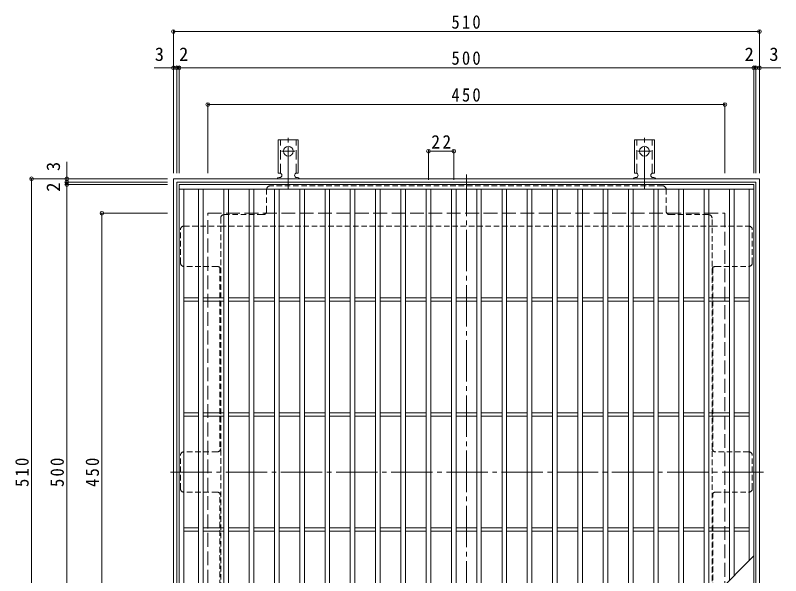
# Model space of a CAD drawing. Units: millimetres at full size, sheet at 1:4. Extents: x -744 to 1008, y -779 to 706.
# Drawn here: x -744 to -78, y 219 to 706 of the extents above; entities that cross this region are included whole.
import ezdxf
from ezdxf.enums import TextEntityAlignment as Align

# ---------------------------------------------------------------- set-up
doc = ezdxf.new("R2010")
doc.units = ezdxf.units.MM
doc.header["$LTSCALE"] = 4
doc.header["$PDMODE"] = 32
doc.header["$PDSIZE"] = 3.2
for name, pattern in [('CHAIN2', [12, 9, -1, 1, -1]), ('DASHED1', [1.8, 1.2, -0.6]), ('DASHED2', [3, 2, -1]), ('DASHED3', [4, 3, -1])]:
    doc.linetypes.add(name, pattern=pattern)
for name, color, linetype, lineweight in [('A-1_躯体', 3, 'Continuous', 9), ('A-2_仕上', 3, 'Continuous', 9), ('A-4_その他', 7, 'Continuous', 9), ('A-7_ハッチ', 2, 'Continuous', 9), ('A-A_ﾊｯﾁ-ﾜｸ', 3, 'Continuous', 9)]:
    doc.layers.add(name, color=color, linetype=linetype, lineweight=lineweight)
doc.styles.add('ＭＳ ゴシック', font='')
doc.styles.get('ＭＳ ゴシック').set_extended_font_data('MS Gothic')

msp = doc.modelspace()

# ---------------------------------------------------------------- linework, layer by layer
at = {"layer": 'A-1_躯体', "color": 2}
for p, q in [((-99.348, 560.989), (-99.348, 56.989)), ((-96.348, 563.989), (-96.348, 53.989))]:
    msp.add_line(p, q, dxfattribs=at)
at = {"layer": 'A-1_躯体', "color": 2, "linetype": 'DASHED3'}
msp.add_line((-126.348, 533.989), (-126.348, 83.989), dxfattribs=at)
at = {"layer": 'A-1_躯体', "color": 2}
for points in [[(-606.348, 53.989), (-606.348, 563.989), (-96.348, 563.989)], [(-603.349, 56.989), (-603.349, 560.989), (-99.348, 560.989)]]:
    msp.add_lwpolyline(points, dxfattribs=at)
at = {"layer": 'A-1_躯体', "color": 2, "linetype": 'DASHED3'}
msp.add_lwpolyline([(-576.348, 83.989), (-576.348, 533.989), (-126.348, 533.989)], dxfattribs=at)
at = {"layer": 'A-2_仕上'}
for p, q in [((-601.348, 558.989), (-101.348, 558.989)), ((-601.348, 58.989), (-601.348, 558.989)), ((-601.348, 554.989), (-101.348, 554.989)), ((-597.348, 62.989), (-597.348, 554.989)), ((-584.349, 62.989), (-584.349, 554.989)), ((-580.349, 62.989), (-580.349, 554.989)), ((-562.349, 62.989), (-562.349, 554.989)), ((-558.349, 62.989), (-558.349, 554.989)), ((-540.349, 62.989), (-540.349, 554.989)), ((-536.349, 62.989), (-536.349, 554.989)), ((-518.349, 62.989), (-518.349, 554.989)), ((-514.349, 62.989), (-514.349, 554.989)), ((-496.349, 62.989), (-496.349, 554.989)), ((-492.349, 62.989), (-492.349, 554.989)), ((-474.349, 62.989), (-474.349, 554.989)), ((-470.349, 62.989), (-470.349, 554.989)), ((-452.348, 62.989), (-452.348, 554.989)), ((-448.349, 62.989), (-448.349, 554.989)), ((-430.348, 62.989), (-430.348, 554.989)), ((-426.348, 62.989), (-426.348, 554.989)), ((-408.348, 62.989), (-408.348, 554.989)), ((-404.348, 62.989), (-404.348, 554.989)), ((-386.348, 62.989), (-386.348, 554.989)), ((-382.348, 62.989), (-382.348, 554.989)), ((-364.348, 62.989), (-364.348, 554.989)), ((-360.348, 62.989), (-360.348, 554.989)), ((-342.348, 62.989), (-342.348, 554.989)), ((-338.348, 62.989), (-338.348, 554.989)), ((-320.348, 62.989), (-320.348, 554.989)), ((-316.348, 62.989), (-316.348, 554.989)), ((-298.348, 62.989), (-298.348, 554.989)), ((-294.348, 62.989), (-294.348, 554.989)), ((-276.348, 62.989), (-276.348, 554.989)), ((-272.348, 64.99), (-272.348, 554.989)), ((-254.347, 82.99), (-254.347, 554.989)), ((-250.348, 86.99), (-250.348, 554.989)), ((-232.347, 104.99), (-232.347, 554.989)), ((-228.347, 108.99), (-228.347, 554.989)), ((-210.347, 126.99), (-210.347, 554.989)), ((-206.347, 130.99), (-206.347, 554.989)), ((-188.347, 148.99), (-188.347, 554.989)), ((-184.347, 152.99), (-184.347, 554.989)), ((-166.347, 170.99), (-166.347, 554.989)), ((-162.347, 174.99), (-162.347, 554.989)), ((-144.347, 192.99), (-144.347, 554.989)), ((-140.347, 196.99), (-140.347, 554.989)), ((-122.347, 214.99), (-122.347, 554.989)), ((-118.347, 218.99), (-118.347, 554.989)), ((-105.348, 554.989), (-105.348, 231.989)), ((-101.348, 558.989), (-101.348, 58.989)), ((-597.348, 460.489), (-584.349, 460.489)), ((-580.349, 460.489), (-562.349, 460.489)), ((-558.349, 460.489), (-540.349, 460.489)), ((-536.349, 460.489), (-518.349, 460.489)), ((-514.349, 460.489), (-496.349, 460.489)), ((-492.349, 460.489), (-474.349, 460.489)), ((-470.349, 460.489), (-452.348, 460.489)), ((-448.349, 460.489), (-430.348, 460.489)), ((-426.348, 460.489), (-408.348, 460.489)), ((-404.348, 460.489), (-386.348, 460.489)), ((-382.348, 460.489), (-364.348, 460.489)), ((-360.348, 460.489), (-342.348, 460.489)), ((-338.348, 460.489), (-320.348, 460.489)), ((-316.348, 460.489), (-298.348, 460.489)), ((-294.348, 460.489), (-276.348, 460.489)), ((-272.348, 460.489), (-254.347, 460.489)), ((-250.348, 460.489), (-232.347, 460.489)), ((-228.347, 460.489), (-210.347, 460.489)), ((-206.347, 460.489), (-188.347, 460.489)), ((-184.347, 460.489), (-166.347, 460.489)), ((-162.347, 460.489), (-144.347, 460.489)), ((-140.347, 460.489), (-122.347, 460.489)), ((-105.348, 460.489), (-118.347, 460.489)), ((-597.348, 457.489), (-584.349, 457.489)), ((-580.349, 457.489), (-562.349, 457.489)), ((-558.349, 457.489), (-540.349, 457.489)), ((-536.349, 457.489), (-518.349, 457.489)), ((-514.349, 457.489), (-496.349, 457.489)), ((-492.349, 457.489), (-474.349, 457.489)), ((-470.349, 457.489), (-452.348, 457.489)), ((-448.349, 457.489), (-430.348, 457.489)), ((-426.348, 457.489), (-408.348, 457.489)), ((-404.348, 457.489), (-386.348, 457.489)), ((-382.348, 457.489), (-364.348, 457.489)), ((-360.348, 457.489), (-342.348, 457.489)), ((-338.348, 457.489), (-320.348, 457.489)), ((-316.348, 457.489), (-298.348, 457.489)), ((-294.348, 457.489), (-276.348, 457.489)), ((-272.348, 457.489), (-254.347, 457.489)), ((-250.348, 457.489), (-232.347, 457.489)), ((-228.347, 457.489), (-210.347, 457.489)), ((-206.347, 457.489), (-188.347, 457.489)), ((-184.347, 457.489), (-166.347, 457.489)), ((-162.347, 457.489), (-144.347, 457.489)), ((-140.347, 457.489), (-122.347, 457.489)), ((-105.348, 457.489), (-118.347, 457.489)), ((-597.348, 360.489), (-584.349, 360.489)), ((-580.349, 360.489), (-562.349, 360.489)), ((-558.349, 360.489), (-540.349, 360.489)), ((-536.349, 360.489), (-518.349, 360.489)), ((-514.349, 360.489), (-496.349, 360.489)), ((-492.349, 360.489), (-474.349, 360.489)), ((-470.349, 360.489), (-452.348, 360.489)), ((-448.349, 360.489), (-430.348, 360.489)), ((-426.348, 360.489), (-408.348, 360.489)), ((-404.348, 360.489), (-386.348, 360.489)), ((-382.348, 360.489), (-364.348, 360.489)), ((-360.348, 360.489), (-342.348, 360.489)), ((-338.348, 360.489), (-320.348, 360.489)), ((-316.348, 360.489), (-298.348, 360.489)), ((-294.348, 360.489), (-276.348, 360.489)), ((-272.348, 360.489), (-254.347, 360.489)), ((-250.348, 360.489), (-232.347, 360.489)), ((-228.347, 360.489), (-210.347, 360.489)), ((-206.347, 360.489), (-188.347, 360.489)), ((-184.347, 360.489), (-166.347, 360.489)), ((-162.347, 360.489), (-144.347, 360.489)), ((-140.347, 360.489), (-122.347, 360.489)), ((-105.348, 360.489), (-118.347, 360.489)), ((-597.348, 357.489), (-584.349, 357.489)), ((-580.349, 357.489), (-562.349, 357.489)), ((-558.349, 357.489), (-540.349, 357.489)), ((-536.349, 357.489), (-518.349, 357.489)), ((-514.349, 357.489), (-496.349, 357.489)), ((-492.349, 357.489), (-474.349, 357.489)), ((-470.349, 357.489), (-452.348, 357.489)), ((-448.349, 357.489), (-430.348, 357.489)), ((-426.348, 357.489), (-408.348, 357.489)), ((-404.348, 357.489), (-386.348, 357.489)), ((-382.348, 357.489), (-364.348, 357.489)), ((-360.348, 357.489), (-342.348, 357.489)), ((-338.348, 357.489), (-320.348, 357.489)), ((-316.348, 357.489), (-298.348, 357.489)), ((-294.348, 357.489), (-276.348, 357.489)), ((-272.348, 357.489), (-254.347, 357.489)), ((-250.348, 357.489), (-232.347, 357.489)), ((-228.347, 357.489), (-210.347, 357.489)), ((-206.347, 357.489), (-188.347, 357.489)), ((-184.347, 357.489), (-166.347, 357.489)), ((-162.347, 357.489), (-144.347, 357.489)), ((-140.347, 357.489), (-122.347, 357.489)), ((-105.348, 357.489), (-118.347, 357.489)), ((-597.348, 260.489), (-584.349, 260.489)), ((-580.349, 260.489), (-562.349, 260.489)), ((-558.349, 260.489), (-540.349, 260.489)), ((-536.349, 260.489), (-518.349, 260.489)), ((-514.349, 260.489), (-496.349, 260.489)), ((-492.349, 260.489), (-474.349, 260.489)), ((-470.349, 260.489), (-452.348, 260.489)), ((-448.349, 260.489), (-430.348, 260.489)), ((-426.348, 260.489), (-408.348, 260.489)), ((-404.348, 260.489), (-386.348, 260.489)), ((-382.348, 260.489), (-364.348, 260.489)), ((-360.348, 260.489), (-342.348, 260.489)), ((-338.348, 260.489), (-320.348, 260.489)), ((-316.348, 260.489), (-298.348, 260.489)), ((-294.348, 260.489), (-276.348, 260.489)), ((-272.348, 260.489), (-254.347, 260.489)), ((-250.348, 260.489), (-232.347, 260.489)), ((-228.347, 260.489), (-210.347, 260.489)), ((-206.347, 260.489), (-188.347, 260.489)), ((-184.347, 260.489), (-166.347, 260.489)), ((-162.347, 260.489), (-144.347, 260.489)), ((-140.347, 260.489), (-122.347, 260.489)), ((-105.348, 260.489), (-118.347, 260.489)), ((-597.348, 257.489), (-584.349, 257.489)), ((-580.349, 257.489), (-562.349, 257.489)), ((-558.349, 257.489), (-540.349, 257.489)), ((-536.349, 257.489), (-518.349, 257.489)), ((-514.349, 257.489), (-496.349, 257.489)), ((-492.349, 257.489), (-474.349, 257.489)), ((-470.349, 257.489), (-452.348, 257.489)), ((-448.349, 257.489), (-430.348, 257.489)), ((-426.348, 257.489), (-408.348, 257.489)), ((-404.348, 257.489), (-386.348, 257.489)), ((-382.348, 257.489), (-364.348, 257.489)), ((-360.348, 257.489), (-342.348, 257.489)), ((-338.348, 257.489), (-320.348, 257.489)), ((-316.348, 257.489), (-298.348, 257.489)), ((-294.348, 257.489), (-276.348, 257.489)), ((-272.348, 257.489), (-254.347, 257.489)), ((-250.348, 257.489), (-232.347, 257.489)), ((-228.347, 257.489), (-210.347, 257.489)), ((-206.347, 257.489), (-188.347, 257.489)), ((-184.347, 257.489), (-166.347, 257.489)), ((-162.347, 257.489), (-144.347, 257.489)), ((-140.347, 257.489), (-122.347, 257.489)), ((-105.348, 257.489), (-118.347, 257.489)), ((-101.348, 235.989), (-278.348, 58.989))]:
    msp.add_line(p, q, dxfattribs=at)
at = {"layer": 'A-4_その他'}
for p, q in [((-606.348, 693.152), (-606.348, 568.989)), ((-96.348, 693.152), (-96.348, 568.989)), ((-606.348, 691.952), (-96.348, 691.952)), ((-623.028, 660.564), (-603.349, 660.564)), ((-603.349, 661.764), (-603.349, 568.989)), ((-603.349, 660.564), (-601.348, 660.564)), ((-601.348, 661.764), (-601.348, 568.989)), ((-601.348, 660.564), (-101.348, 660.564)), ((-101.348, 661.764), (-101.348, 568.989)), ((-101.348, 660.564), (-99.348, 660.564)), ((-99.348, 661.764), (-99.348, 568.989)), ((-99.348, 660.564), (-77.831, 660.564)), ((-576.348, 629.768), (-576.348, 568.989)), ((-576.348, 628.568), (-126.348, 628.568)), ((-126.348, 629.768), (-126.348, 568.989)), ((-384.348, 589.095), (-384.348, 562.989)), ((-384.348, 587.895), (-362.348, 587.895)), ((-362.348, 589.095), (-362.348, 562.989)), ((-699.084, 578.753), (-699.084, 560.989)), ((-730.889, 563.989), (-611.349, 563.989)), ((-729.689, 563.989), (-729.689, 53.989)), ((-700.284, 560.989), (-611.349, 560.989)), ((-699.084, 560.989), (-699.084, 558.989)), ((-700.284, 558.989), (-611.349, 558.989)), ((-699.084, 558.989), (-699.084, 58.989)), ((-669.679, 533.989), (-611.349, 533.989)), ((-668.479, 533.989), (-668.479, 83.989))]:
    msp.add_line(p, q, dxfattribs=at)
for p in [(-606.348, 691.952), (-96.348, 691.952), (-606.348, 660.564), (-603.349, 660.564), (-601.348, 660.564), (-101.348, 660.564), (-99.348, 660.564), (-96.348, 660.564), (-576.348, 628.568), (-126.348, 628.568), (-384.348, 587.895), (-362.348, 587.895), (-729.689, 563.989), (-699.084, 563.989), (-699.084, 560.989), (-699.084, 558.989), (-668.479, 533.989)]:
    msp.add_point(p, dxfattribs=at)
at = {"layer": 'A-7_ハッチ', "linetype": 'CHAIN2'}
for p, q in [((-351.348, 567.586), (-351.348, 50.392)), ((-92.751, 308.989), (-609.945, 308.989))]:
    msp.add_line(p, q, dxfattribs=at)
at = {"layer": 'A-7_ハッチ', "linetype": 'DASHED1'}
for p, q in [((-525.147, 535.793), (-525.147, 554.793)), ((-180.549, 557.793), (-522.147, 557.793)), ((-177.549, 535.793), (-177.549, 554.793)), ((-565.148, 529.793), (-565.148, 88.186)), ((-562.148, 532.793), (-528.147, 532.793)), ((-174.549, 532.793), (-140.548, 532.793)), ((-137.548, 199.789), (-137.548, 529.793)), ((-600.152, 490.792), (-600.152, 519.793)), ((-597.152, 522.793), (-565.148, 522.793)), ((-565.148, 522.793), (-137.548, 522.793)), ((-137.548, 522.793), (-105.545, 522.793)), ((-102.545, 490.792), (-102.545, 519.793)), ((-568.148, 487.792), (-597.152, 487.792)), ((-565.948, 486.831), (-565.948, 327.45)), ((-136.748, 486.836), (-136.748, 327.45)), ((-134.548, 487.792), (-105.545, 487.792)), ((-568.148, 326.489), (-597.152, 326.489)), ((-105.545, 326.489), (-134.548, 326.489)), ((-600.152, 294.489), (-600.152, 323.489)), ((-102.545, 294.489), (-102.545, 323.489)), ((-568.148, 291.489), (-597.152, 291.489)), ((-565.948, 131.147), (-565.948, 290.528)), ((-136.748, 200.589), (-136.748, 290.528)), ((-134.548, 291.489), (-105.545, 291.489))]:
    msp.add_line(p, q, dxfattribs=at)
for centre, start, end in [((-522.147, 554.793), 90, 180), ((-180.549, 554.793), 0, 90), ((-528.147, 535.793), 270, 0), ((-174.549, 535.793), 180, 270), ((-562.148, 529.793), 90, 180), ((-140.548, 529.793), 0, 90), ((-597.152, 519.793), 90, 180), ((-105.545, 519.793), 0, 90), ((-597.152, 490.792), 180, 270), ((-568.148, 484.792), 0, 90), ((-134.548, 484.792), 90, 180), ((-105.545, 490.792), 270, 0), ((-597.152, 323.489), 90, 180), ((-568.148, 329.489), 270, 0), ((-134.548, 329.489), 180, 270), ((-105.545, 323.489), 0, 90), ((-597.152, 294.489), 180, 270), ((-105.545, 294.489), 270, 0), ((-568.148, 288.489), 0, 90), ((-134.548, 288.489), 90, 180)]:
    msp.add_arc(centre, 3, start, end, dxfattribs=at)
at = {"layer": 'A-A_ﾊｯﾁ-ﾜｸ', "color": 7, "linetype": 'CHAIN2'}
for p, q in [((-506.348, 555.521), (-506.348, 602.921)), ((-196.348, 555.521), (-196.348, 602.921)), ((-512.124, 587.989), (-500.572, 587.989)), ((-202.124, 587.989), (-190.572, 587.989))]:
    msp.add_line(p, q, dxfattribs=at)
at = {"layer": 'A-A_ﾊｯﾁ-ﾜｸ'}
for p, q in [((-515.098, 568.989), (-515.098, 597.989)), ((-497.598, 597.989), (-515.098, 597.989)), ((-497.598, 568.989), (-497.598, 597.989)), ((-205.098, 568.989), (-205.098, 597.989)), ((-187.598, 597.989), (-205.098, 597.989)), ((-187.598, 568.989), (-187.598, 597.989)), ((-515.098, 568.989), (-513.848, 568.989)), ((-497.598, 568.989), (-498.848, 568.989)), ((-205.098, 568.989), (-203.848, 568.989)), ((-187.598, 568.989), (-188.848, 568.989)), ((-514.348, 564.989), (-513.848, 564.989)), ((-498.853, 564.989), (-498.34, 564.989)), ((-204.348, 564.989), (-203.848, 564.989)), ((-188.853, 564.989), (-188.34, 564.989))]:
    msp.add_line(p, q, dxfattribs=at)
at = {"layer": 'A-A_ﾊｯﾁ-ﾜｸ', "linetype": 'DASHED2'}
for p, q in [((-513.098, 568.843), (-513.098, 597.989)), ((-499.598, 568.843), (-499.598, 597.989)), ((-203.098, 568.843), (-203.098, 597.989)), ((-189.598, 568.843), (-189.598, 597.989))]:
    msp.add_line(p, q, dxfattribs=at)
at = {"layer": 'A-A_ﾊｯﾁ-ﾜｸ'}
for centre in [(-506.348, 587.989), (-196.348, 587.989)]:
    msp.add_circle(centre, 4.25, dxfattribs=at)
for centre, start, end in [((-513.848, 566.989), 270, 90), ((-498.848, 566.989), 90, 269.86671), ((-203.848, 566.989), 270, 90), ((-188.848, 566.989), 90, 269.86671), ((-514.348, 562.989), 90.27597, 150.00049), ((-498.348, 562.989), 29.99928, 89.75838), ((-204.348, 562.989), 90.27597, 150.00049), ((-188.348, 562.989), 29.99928, 89.75838)]:
    msp.add_arc(centre, 2, start, end, dxfattribs=at)

# ---------------------------------------------------------------- texts
at = {"layer": 'A-4_その他', "color": 2, "style": 'ＭＳ ゴシック'}
for s, p in [('3', (-622.478, 662.964)), ('2', (-601.306, 662.964)), ('2', (-109.211, 662.964)), ('3', (-87.693, 662.964))]:
    msp.add_text(s, height=11.73, dxfattribs=at).set_placement(p, align=Align.BOTTOM_LEFT)
for s, p in [('3', (-701.484, 570.714)), ('2', (-701.484, 552.753))]:
    msp.add_text(s, height=11.73, rotation=90, dxfattribs=at).set_placement(p, align=Align.BOTTOM_LEFT)
at = {"layer": 'A-4_その他', "color": 2, "char_height": 11.73, "attachment_point": 7, "style": 'ＭＳ ゴシック'}
for s, insert in [('\\T1.27;\\W0.9;510', (-364.348, 694.352)), ('\\T1.27;\\W0.9;500', (-364.348, 662.964)), ('\\T1.27;\\W0.9;450', (-364.348, 630.968)), ('\\T1.27;\\W0.95;22', (-381.848, 590.295))]:
    msp.add_mtext(s, dxfattribs=dict(at, insert=insert))
at = {"layer": 'A-4_その他', "color": 2, "char_height": 11.73, "attachment_point": 7, "rotation": 90, "style": 'ＭＳ ゴシック'}
for s, insert in [('\\T1.27;\\W0.9;510', (-732.089, 295.989)), ('\\T1.27;\\W0.9;500', (-701.484, 295.989)), ('\\T1.27;\\W0.9;450', (-670.879, 295.989))]:
    msp.add_mtext(s, dxfattribs=dict(at, insert=insert))

doc.saveas('drawing.dxf')
